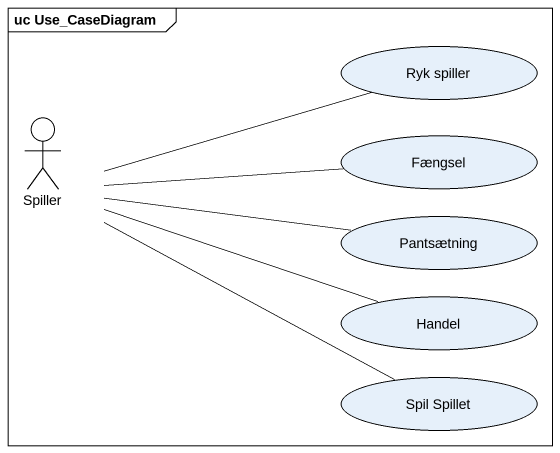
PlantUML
@startuml
mainframe uc Use_CaseDiagram
usecase "Ryk spiller" as Ryk_spiller
actor Spiller
usecase Fængsel
usecase Pantsætning
usecase Handel
usecase "Spil Spillet" as Spil_Spillet
Spiller -right- Ryk_spiller
Spiller -right- Fængsel
Spiller -right- Pantsætning
Spiller -right- Handel
Spiller -right- Spil_Spillet
@enduml
